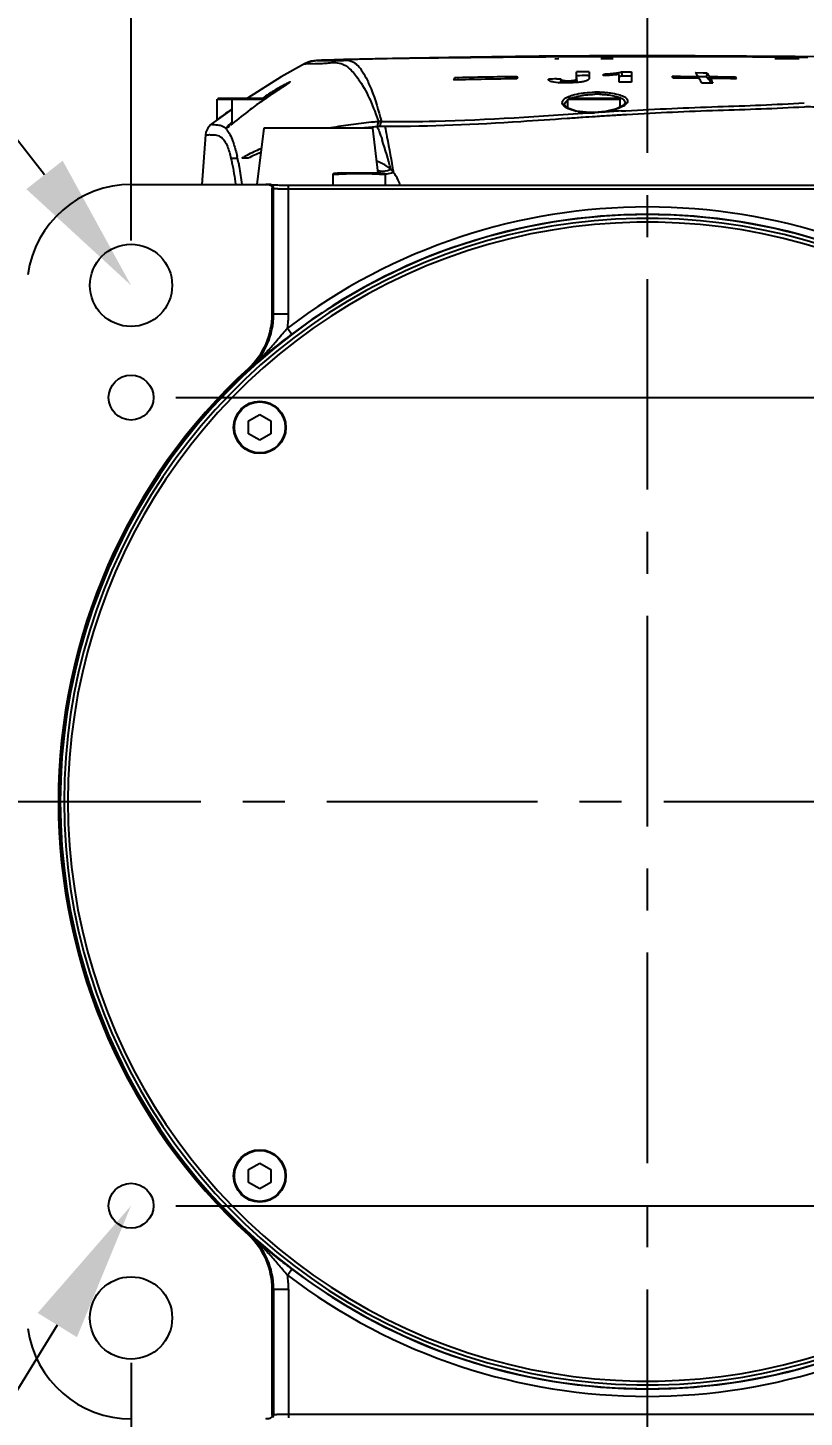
# Model space of a CAD drawing. Header units: millimetres. Extents: x 5828 to 6704, y 123 to 421.
# Drawn here: x 6426.33 to 6433.25, y 298 to 310.38 of the extents above; entities that cross this region are included whole.
import ezdxf
from ezdxf import colors
from ezdxf.entities.mleader import LeaderData, LeaderLine
from ezdxf.math import Vec2, Vec3

# ---------------------------------------------------------------- set-up
doc = ezdxf.new("R2010")
doc.units = ezdxf.units.MM
doc.linetypes.add('CENTER', pattern=[0.6, 0.375, -0.075, 0.075, -0.075])
for name, color, linetype in [('中心线', 7, 'Continuous'), ('外形图', 7, 'Continuous'), ('多重引线', 7, 'Continuous'), ('尺寸标注', 7, 'Continuous')]:
    doc.layers.add(name, color=color, linetype=linetype)
doc.styles.add('微软雅黑', font='msyh.ttc', dxfattribs={"height": 1.5})
doc.dimstyles.new('尺寸标注_1_15比例', dxfattribs={"dimtxt": 1.5, "dimasz": 1.25, "dimexe": 0.5, "dimexo": 0.4, "dimgap": 0.5, "dimtad": 1, "dimdec": 1, "dimlfac": 15, "dimdsep": 46, "dimtxsty": '微软雅黑', "dimcen": 0.09, "dimadec": 0, "dimazin": 0, "dimtp": 0.01, "dimtm": 0.01, "dimtfac": 1, "dimtdec": 1, "dimtofl": 0, "dimtmove": 0, "dimatfit": 3, "dimfxl": 1, "dimtolj": 1, "dimarcsym": 0})

# ---------------------------------------------------------------- blocks, each defined once
blk = doc.blocks.new('*D771')
at = {"layer": 'Defpoints', "color": 0}
for p in [(6436.45, 314.938), (6427.25, 308.087), (6436.45, 308.087)]:
    blk.add_point(p, dxfattribs=at)
at = {"layer": '尺寸标注', "color": 0, "lineweight": -2}
for p, q in [((6427.25, 308.487), (6427.25, 315.438)), ((6436.45, 308.487), (6436.45, 315.438)), ((6428.5, 314.938), (6435.2, 314.938))]:
    blk.add_line(p, q, dxfattribs=at)
at = {"layer": '尺寸标注', "color": 0}
for points in [[(6428.5, 315.146), (6428.5, 314.73), (6427.25, 314.938)], [(6435.2, 314.73), (6435.2, 315.146), (6436.45, 314.938)]]:
    blk.add_solid(points, dxfattribs=at)
at = {"layer": '尺寸标注', "color": 0, "insert": (6431.85, 316.217), "char_height": 1.5, "attachment_point": 5, "style": '微软雅黑'}
blk.add_mtext('\\A1;138', dxfattribs=at)
blk = doc.blocks.new('*D772')
at = {"layer": 'Defpoints', "color": 0}
for p in [(6427.25, 298.887), (6431.85, 297.997), (6431.85, 291.48)]:
    blk.add_point(p, dxfattribs=at)
at = {"layer": '尺寸标注', "color": 0, "lineweight": -2}
for p, q in [((6427.25, 298.487), (6427.25, 290.98)), ((6431.85, 297.597), (6431.85, 290.98)), ((6428.5, 291.48), (6430.6, 291.48)), ((6431.85, 291.48), (6442.858, 291.48))]:
    blk.add_line(p, q, dxfattribs=at)
at = {"layer": '尺寸标注', "color": 0}
for points in [[(6428.5, 291.689), (6428.5, 291.272), (6427.25, 291.48)], [(6430.6, 291.272), (6430.6, 291.689), (6431.85, 291.48)]]:
    blk.add_solid(points, dxfattribs=at)
at = {"layer": '尺寸标注', "color": 0, "insert": (6438.604, 292.756), "char_height": 1.5, "attachment_point": 5, "style": '微软雅黑'}
blk.add_mtext('\\A1;\\A1;69±0.05', dxfattribs=at)
blk = doc.blocks.new('*D773')
at = {"layer": 'Defpoints', "color": 0}
for p in [(6427.25, 307.087), (6427.25, 299.887), (6451.676, 299.887)]:
    blk.add_point(p, dxfattribs=at)
at = {"layer": '尺寸标注', "color": 0, "lineweight": -2}
for p, q in [((6451.676, 307.087), (6451.676, 319.346)), ((6427.65, 307.087), (6452.176, 307.087)), ((6451.676, 305.837), (6451.676, 301.137)), ((6427.65, 299.887), (6452.176, 299.887))]:
    blk.add_line(p, q, dxfattribs=at)
at = {"layer": '尺寸标注', "color": 0}
for points in [[(6451.884, 305.837), (6451.468, 305.837), (6451.676, 307.087)], [(6451.468, 301.137), (6451.884, 301.137), (6451.676, 299.887)]]:
    blk.add_solid(points, dxfattribs=at)
at = {"layer": '尺寸标注', "color": 0, "insert": (6450.397, 314.556), "char_height": 1.5, "attachment_point": 5, "rotation": 90, "style": '微软雅黑'}
blk.add_mtext('\\A1;\\A1;108±0.05', dxfattribs=at)
blk = doc.blocks.new('*D775')
at = {"layer": 'Defpoints', "color": 0}
for p in [(6440.183, 318.193), (6440.183, 306.42), (6426.011, 303.487)]:
    blk.add_point(p, dxfattribs=at)
at = {"layer": '尺寸标注', "color": 0, "lineweight": -2}
for p, q in [((6426.011, 303.887), (6426.011, 318.693)), ((6440.183, 306.82), (6440.183, 318.693)), ((6427.261, 318.193), (6438.933, 318.193))]:
    blk.add_line(p, q, dxfattribs=at)
at = {"layer": '尺寸标注', "color": 0}
for points in [[(6427.261, 318.401), (6427.261, 317.985), (6426.011, 318.193)], [(6438.933, 317.985), (6438.933, 318.401), (6440.183, 318.193)]]:
    blk.add_solid(points, dxfattribs=at)
at = {"layer": '尺寸标注', "color": 0, "insert": (6433.097, 319.472), "char_height": 1.5, "attachment_point": 5, "style": '微软雅黑'}
blk.add_mtext('\\A1;212.6', dxfattribs=at)

msp = doc.modelspace()

# ---------------------------------------------------------------- linework, layer by layer
at = {"layer": '中心线', "linetype": 'CENTER', "ltscale": 5}
for p, q in [((6431.8498, 294.2668), (6431.8498, 312.1641)), ((6404.9955, 303.4871), (6447.9039, 303.4871))]:
    msp.add_line(p, q, dxfattribs=at)
at = {"layer": '外形图', "color": 7, "linetype": 'Continuous'}
for p, q in [((6429.1438, 310.0986), (6428.9117, 310.0915)), ((6429.1045, 310.096), (6429.1415, 310.0969)), ((6429.1047, 310.0964), (6429.1416, 310.0974)), ((6431.0256, 310.1051), (6431.0614, 310.1071)), ((6428.7947, 310.0602), (6428.5873, 309.9439)), ((6428.7945, 310.06), (6428.8081, 310.0599)), ((6428.8081, 310.0599), (6428.8865, 310.0632)), ((6428.9095, 310.0915), (6428.9258, 310.0913)), ((6428.9096, 310.0915), (6428.9095, 310.0915)), ((6429.1046, 310.0905), (6429.1416, 310.091)), ((6429.1379, 310.0565), (6429.1411, 310.0551)), ((6429.1383, 310.0553), (6429.1411, 310.0551)), ((6431.2184, 309.9321), (6431.2184, 309.9893)), ((6431.3324, 309.9895), (6431.3324, 309.9344)), ((6431.5516, 309.9769), (6431.5523, 309.9643)), ((6431.62, 309.9888), (6431.6495, 309.9886)), ((6431.62, 309.9888), (6431.6214, 309.9661)), ((6431.7081, 309.9881), (6431.7081, 309.8964)), ((6432.2799, 309.9823), (6432.3461, 309.9819)), ((6432.3461, 309.9819), (6432.3795, 309.9817)), ((6432.3795, 309.9817), (6432.3768, 309.9477)), ((6428.5873, 309.9439), (6428.2884, 309.7537)), ((6428.6221, 309.8684), (6428.5745, 309.8372)), ((6430.1323, 309.9366), (6430.1337, 309.9173)), ((6430.6865, 309.9459), (6430.6963, 309.946)), ((6430.9698, 309.9224), (6430.9698, 309.9235)), ((6431.0419, 309.9264), (6431.0777, 309.9278)), ((6431.0541, 309.8924), (6431.0748, 309.8932)), ((6431.0777, 309.9278), (6431.0748, 309.8932)), ((6431.0917, 309.9151), (6431.09, 309.8922)), ((6431.1484, 309.9102), (6431.1484, 309.8904)), ((6431.2024, 309.9152), (6431.204, 309.8929)), ((6431.2184, 309.9321), (6431.2213, 309.8983)), ((6431.2213, 309.8983), (6431.2213, 309.9377)), ((6431.3198, 309.9554), (6431.3295, 309.9554)), ((6431.3324, 309.9344), (6431.3324, 309.9324)), ((6431.4592, 309.9546), (6431.4592, 309.9696)), ((6431.5995, 309.8967), (6431.5995, 309.9668)), ((6431.6214, 309.9661), (6431.6221, 309.9548)), ((6431.6221, 309.9548), (6431.6499, 309.9546)), ((6432.07, 309.95), (6432.1465, 309.9497)), ((6432.1465, 309.9497), (6432.2239, 309.9492)), ((6432.2239, 309.9492), (6432.3023, 309.9486)), ((6432.3119, 309.9322), (6432.2335, 309.9329)), ((6432.3023, 309.9486), (6432.3039, 309.9314)), ((6432.3023, 309.9482), (6432.3455, 309.9479)), ((6432.3455, 309.9479), (6432.3768, 309.9477)), ((6432.4018, 309.9476), (6432.3992, 309.9134)), ((6432.3992, 309.9134), (6432.4112, 309.9132)), ((6432.4018, 309.9476), (6432.4785, 309.9467)), ((6432.4114, 309.931), (6432.4082, 309.8977)), ((6432.4344, 309.9307), (6432.4114, 309.931)), ((6432.4785, 309.9467), (6432.5559, 309.9456)), ((6432.5559, 309.9456), (6432.6341, 309.9444)), ((6432.6341, 309.9444), (6432.6328, 309.9281)), ((6428.0165, 309.5606), (6428.0165, 309.7471)), ((6428.0165, 309.7471), (6428.4413, 309.7471)), ((6428.0232, 309.7537), (6428.4509, 309.7537)), ((6428.1498, 309.5255), (6428.1498, 309.7471)), ((6428.4151, 309.7286), (6428.3893, 309.7101)), ((6431.1421, 309.667), (6431.1421, 309.7471)), ((6431.1421, 309.7471), (6431.6087, 309.7471)), ((6431.1487, 309.7537), (6431.6021, 309.7537)), ((6431.6087, 309.6764), (6431.6087, 309.7471)), ((6428.1498, 309.6579), (6427.9642, 309.5228)), ((6428.3893, 309.7101), (6428.3714, 309.6971)), ((6431.1129, 309.695), (6431.1129, 309.6953)), ((6431.3336, 309.6269), (6431.2154, 309.6402)), ((6431.3643, 309.6268), (6431.3336, 309.6269)), ((6431.3639, 309.6255), (6431.3643, 309.6268)), ((6431.3825, 309.6272), (6431.3643, 309.6268)), ((6431.4423, 309.6317), (6431.3825, 309.6272)), ((6431.444, 309.6305), (6431.4423, 309.6317)), ((6431.6391, 309.6914), (6431.5749, 309.6597)), ((6431.6155, 309.6408), (6431.6586, 309.6433)), ((6431.6537, 309.7104), (6431.6391, 309.6914)), ((6431.6681, 309.6076), (6431.66, 309.6071)), ((6428.0947, 309.4842), (6428.095, 309.4838)), ((6428.0947, 309.4842), (6428.095, 309.4839)), ((6428.1092, 309.4931), (6428.1028, 309.4888)), ((6428.1075, 309.5017), (6428.1125, 309.5066)), ((6428.1211, 309.5023), (6428.1092, 309.4931)), ((6428.1204, 309.5017), (6428.1211, 309.5023)), ((6428.1526, 309.5277), (6428.1345, 309.5131)), ((6428.4329, 309.4871), (6428.3715, 308.9871)), ((6429.4001, 309.4871), (6428.4329, 309.4871)), ((6429.4001, 309.4871), (6429.4494, 309.0859)), ((6431.1433, 309.5735), (6431.1362, 309.573)), ((6431.4031, 309.591), (6431.385, 309.5899)), ((6427.9129, 309.4295), (6427.8798, 308.9871)), ((6427.9128, 309.429), (6427.9128, 309.4291)), ((6428.1399, 309.2204), (6428.1981, 309.2204)), ((6428.2942, 309.2204), (6428.236, 309.2204)), ((6427.2543, 308.9871), (6428.447, 308.9871)), ((6428.4502, 308.9871), (6428.4509, 308.9871)), ((6428.4585, 308.987), (6428.4509, 308.9871)), ((6428.4635, 308.987), (6428.4585, 308.987)), ((6428.468, 308.9869), (6428.4635, 308.987)), ((6428.4719, 308.9869), (6428.468, 308.9869)), ((6428.4753, 308.9868), (6428.4719, 308.9869)), ((6429.0488, 309.0752), (6429.0488, 308.9775)), ((6429.5154, 309.0752), (6429.5154, 308.9775)), ((6428.512, 308.9795), (6428.5077, 308.9797)), ((6428.5079, 307.8313), (6428.5079, 308.9533)), ((6428.5142, 308.9669), (6428.5112, 308.9714)), ((6428.5169, 308.9793), (6428.512, 308.9795)), ((6428.5168, 307.8313), (6428.5168, 308.9529)), ((6428.5198, 308.9484), (6428.5168, 308.9529)), ((6428.5225, 308.9791), (6428.5169, 308.9793)), ((6428.5198, 307.8299), (6428.5198, 308.9484)), ((6428.5322, 308.9788), (6428.5225, 308.9791)), ((6428.5438, 308.9785), (6428.5322, 308.9788)), ((6428.5572, 308.9783), (6428.5438, 308.9785)), ((6428.5726, 308.978), (6428.5572, 308.9783)), ((6428.5899, 308.9778), (6428.5726, 308.978)), ((6428.6094, 308.9776), (6428.5899, 308.9778)), ((6428.6311, 308.9775), (6428.6094, 308.9776)), ((6428.6531, 308.9775), (6428.6311, 308.9775)), ((6428.6531, 307.8299), (6428.6531, 308.9775)), ((6435.0619, 308.9775), (6428.6531, 308.9775)), ((6435.0466, 308.9441), (6428.6531, 308.9441)), ((6428.5079, 307.8313), (6428.5168, 307.8313)), ((6428.5198, 307.8299), (6428.5168, 307.8313)), ((6428.6531, 307.8299), (6428.5198, 307.8299)), ((6428.6434, 307.7054), (6428.6837, 307.6523)), ((6428.2957, 307.3474), (6428.3017, 307.3409)), ((6428.3046, 307.3395), (6428.3017, 307.3409)), ((6428.2977, 306.8788), (6428.397, 306.9361)), ((6428.2977, 306.7641), (6428.2977, 306.8788)), ((6428.397, 306.9361), (6428.4963, 306.8788)), ((6428.4963, 306.8788), (6428.4963, 306.7641)), ((6428.397, 306.7068), (6428.2977, 306.7641)), ((6428.4963, 306.7641), (6428.397, 306.7068)), ((6428.2977, 300.21), (6428.397, 300.2674)), ((6428.2977, 300.0954), (6428.2977, 300.21)), ((6428.397, 300.2674), (6428.4963, 300.21)), ((6428.4963, 300.21), (6428.4963, 300.0954)), ((6428.397, 300.038), (6428.2977, 300.0954)), ((6428.4963, 300.0954), (6428.397, 300.038)), ((6428.2957, 299.6267), (6428.3017, 299.6333)), ((6428.3017, 299.6333), (6428.3046, 299.6347)), ((6428.6433, 299.2688), (6428.6837, 299.3218)), ((6428.5079, 298.0209), (6428.5079, 299.1429)), ((6428.5079, 299.1429), (6428.5168, 299.1429)), ((6428.5168, 299.1429), (6428.5198, 299.1442)), ((6428.5168, 298.0213), (6428.5168, 299.1429)), ((6428.5198, 299.1442), (6428.5198, 298.0257)), ((6428.5198, 299.1442), (6428.6531, 299.1442)), ((6428.6531, 299.1442), (6428.6531, 297.9967)), ((6428.5112, 298.0028), (6428.5142, 298.0072)), ((6428.5168, 298.0213), (6428.5198, 298.0257)), ((6428.6531, 298.03), (6435.0466, 298.03))]:
    msp.add_line(p, q, dxfattribs=at)
for points in [[(6433.5658, 310.1193), (6433.1662, 310.1249), (6432.7346, 310.1294), (6432.2755, 310.1321), (6431.8041, 310.1328), (6431.3358, 310.1313), (6430.8853, 310.1281), (6430.4656, 310.1236), (6430.0818, 310.1183), (6429.7348, 310.1124), (6429.4257, 310.1058), (6429.1438, 310.0986)], [(6428.8793, 310.0884), (6428.8547, 310.0834), (6428.8285, 310.0753), (6428.8024, 310.0641), (6428.7947, 310.0602)], [(6428.9117, 310.0915), (6428.9014, 310.0909), (6428.8793, 310.0884)], [(6428.6612, 309.8951), (6428.661, 309.8951), (6428.6576, 309.8925), (6428.652, 309.8885), (6428.6441, 309.8831), (6428.6341, 309.8764), (6428.6221, 309.8684)], [(6428.4653, 309.7638), (6428.4405, 309.7465), (6428.4151, 309.7286)], [(6428.5124, 309.796), (6428.4893, 309.7803), (6428.4653, 309.7638)], [(6428.5745, 309.8372), (6428.5552, 309.8245), (6428.5344, 309.8107), (6428.5124, 309.796)], [(6431.2154, 309.6402), (6431.136, 309.6692), (6431.1129, 309.6951)], [(6431.5749, 309.6597), (6431.4776, 309.6364), (6431.4423, 309.6317)], [(6427.933, 309.4884), (6427.9165, 309.4505), (6427.9129, 309.4294)], [(6427.9642, 309.5227), (6427.9586, 309.5182), (6427.933, 309.4884)], [(6428.5112, 308.9714), (6428.51, 308.9731), (6428.5085, 308.9749), (6428.507, 308.9765), (6428.5055, 308.9779), (6428.504, 308.9792), (6428.5024, 308.9803), (6428.5008, 308.9814), (6428.4993, 308.9822), (6428.4977, 308.983), (6428.4962, 308.9837), (6428.4947, 308.9843), (6428.4933, 308.9847), (6428.492, 308.9851), (6428.4908, 308.9854), (6428.4896, 308.9857), (6428.4886, 308.9859), (6428.4876, 308.986), (6428.4867, 308.9861), (6428.4859, 308.9862), (6428.485, 308.9863), (6428.4842, 308.9864), (6428.4834, 308.9864), (6428.4825, 308.9865), (6428.4815, 308.9865), (6428.4805, 308.9866), (6428.4794, 308.9866), (6428.4782, 308.9867), (6428.4753, 308.9868)], [(6428.5077, 308.9797), (6428.5041, 308.9799), (6428.5029, 308.98)]]:
    msp.add_lwpolyline(points, dxfattribs=at)
for centre, radius in [((6427.2498, 308.0871), 0.3667), ((6427.2498, 307.0871), 0.2), ((6428.397, 306.8214), 0.2333), ((6428.397, 306.8214), 0.2267), ((6428.397, 300.1527), 0.2333), ((6428.397, 300.1527), 0.2267), ((6427.2498, 299.8871), 0.2), ((6427.2498, 298.8871), 0.3667)]:
    msp.add_circle(centre, radius, dxfattribs=at)
for centre, radius, start, end in [((6430.4992, 257.5431), 52.5718, 91.52001, 91.71498), ((6430.5326, 256.4989), 53.6165, 90.37341, 91.48659), ((6432.7805, 216.0484), 94.0576, 89.74258, 89.875277), ((6431.3362, 272.5508), 37.4386, 90.00578, 90.18029), ((6431.3411, 311.9847), 2.0188, 275.12692, 275.98311), ((6431.9122, 309.7155), 0.4544, 34.31531, 35.9644), ((6430.814, 309.6002), 0.7602, 153.74079, 155.42392), ((6431.0676, 276.055), 33.8746, 90.6442, 91.59844), ((6431.0049, 274.4434), 35.5039, 90.51382, 91.40842), ((6431.293, 309.6253), 0.6774, 151.74623, 153.50962), ((6431.8905, 288.2887), 21.6544, 92.246, 92.43679), ((6431.0886, 309.8964), 0.0141, 193.21368, 201.32139), ((6431.3433, 271.8894), 38.066, 90.03533, 90.18358), ((6431.5913, 287.4679), 22.4288, 89.70159, 89.97906), ((6431.5699, 309.6431), 0.5868, 29.69247, 31.53041), ((6431.9694, 277.4158), 32.5182, 89.53461, 89.80577), ((6431.864, 309.683), 0.5125, 31.21759, 34.28417), ((6431.7505, 309.6159), 0.6443, 28.28518, 29.40144), ((6431.6673, 309.5717), 0.7385, 25.44237, 28.24448), ((6431.9807, 285.2521), 24.6394, 88.94631, 89.1778), ((6431.991, 309.6721), 0.4742, 32.40375, 35.53165), ((6431.9554, 309.6491), 0.5166, 32.24177, 32.44457), ((6431.9468, 309.6437), 0.5267, 31.74704, 32.24082), ((6431.8421, 309.5827), 0.6479, 28.08882, 29.09285), ((6431.891, 270.4441), 39.4903, 88.9079, 89.21158), ((6432.1016, 309.6354), 0.6157, 28.29912, 30.12675), ((6431.071, 305.9944), 4.5823, 124.8387, 126.09648), ((6430.0201, 307.4305), 2.8206, 123.2211, 124.49476), ((6429.9354, 307.7009), 2.5335, 124.98344, 125.80891), ((6431.2482, 305.7426), 4.8902, 124.42648, 124.85665), ((6429.9342, 307.5612), 2.6643, 122.88326, 123.21595), ((6429.8589, 307.81), 2.4003, 124.62999, 124.98038), ((6431.2123, 305.7949), 4.8268, 124.24731, 124.42651), ((6429.8626, 307.6721), 2.5323, 122.39273, 122.88503), ((6429.7999, 307.8953), 2.2966, 124.27192, 124.63028), ((6431.1599, 305.8719), 4.7336, 124.05989, 124.24746), ((6429.8102, 307.7547), 2.4344, 121.00064, 122.39113), ((6429.764, 307.9481), 2.2328, 122.83242, 124.27155), ((6429.7295, 307.888), 2.2787, 120.84866, 120.98831), ((6431.2711, 309.5196), 0.2542, 111.82025, 112.7815), ((6431.4022, 308.7703), 1.0385, 88.7513, 91.06838), ((6431.4009, 308.8937), 0.8961, 88.47054, 91.13656), ((6430.6345, 306.1724), 4.2822, 125.98186, 126.8947), ((6431.038, 305.6175), 4.9682, 125.56241, 125.988), ((6431.312, 310.0995), 0.4712, 256.91647, 258.29639), ((6431.352, 310.4198), 0.7944, 267.96371, 269.18713), ((6431.3521, 310.4237), 0.7983, 269.18474, 270.84544), ((6431.3683, 310.3217), 0.6962, 269.63401, 271.17171), ((6434.0682, 267.4134), 42.2986, 93.32429, 93.55701), ((6431.3568, 310.4149), 0.7892, 276.34231, 278.30856), ((6431.36, 310.3928), 0.7669, 278.30796, 279.6362), ((6433.774, 273.9642), 35.7056, 93.39412, 93.59486), ((6431.424, 310.1197), 0.4862, 285.33716, 288.62956), ((6429.4387, 307.7503), 2.3023, 127.83283, 128.07124), ((6429.7452, 307.3546), 2.8028, 127.1633, 127.81942), ((6430.0918, 306.8986), 3.3756, 126.92847, 127.1767), ((6428.2755, 309.3289), 0.2409, 134.18935, 135.8222), ((6428.9069, 308.6857), 1.1423, 133.50286, 134.06179), ((6425.0631, 313.3134), 4.8863, 308.73208, 308.94448), ((6429.0529, 308.5322), 1.3541, 133.20755, 133.51089), ((6429.1776, 308.3993), 1.5364, 132.78077, 133.20557), ((6429.3039, 308.2629), 1.7223, 132.42265, 132.78279), ((6429.779, 305.4153), 4.1421, 97.90362, 100.41099), ((6429.885, 304.6545), 4.9102, 95.76504, 97.90723), ((6429.9313, 303.9933), 5.5288, 95.52396, 96.24376), ((6429.946, 304.0773), 5.4907, 95.29055, 95.79399), ((6429.957, 303.7294), 5.7938, 95.05864, 95.52582), ((6429.9618, 303.909), 5.6597, 95.14969, 95.29234), ((6429.5054, 308.8295), 0.6738, 91.35661, 95.04615), ((6426.8614, 308.5492), 2.7543, 19.81173, 20.21007), ((6429.4878, 309.2884), 0.2597, 93.62389, 97.53254), ((6429.4882, 309.2827), 0.2654, 91.68932, 93.63023), ((6429.6481, 320.4163), 10.8696, 269.11621, 269.27325), ((6429.506, 308.8084), 0.6949, 89.55706, 91.36746), ((6434.4344, 263.4631), 46.2274, 93.5957, 93.75973), ((6424.56, 307.7716), 5.1836, 15.07213, 18.13272), ((6426.34, 308.826), 1.8994, 11.98525, 12.42645), ((6429.2361, 307.4018), 2.0754, 117.35922, 118.80633), ((6429.2812, 307.3131), 2.175, 113.75887, 117.34127), ((6429.2481, 307.263), 2.1775, 112.74864, 115.98199), ((6426.1232, 308.7801), 2.1211, 11.05533, 11.98125), ((6429.3179, 308.8173), 0.3939, 69.5921, 72.51189), ((6427.2543, 308.0542), 0.9329, 89.99334, 172.22588), ((6429.2821, 300.7433), 8.338, 89.21176, 90.78824), ((6429.5111, 309.1954), 0.116, 236.96086, 246.17568), ((6429.5137, 309.2011), 0.1223, 246.1495, 250.69398), ((6428.4835, 308.9529), 0.0333, 359.97225, 33.68569), ((6428.4865, 308.9484), 0.0333, 359.97225, 33.68569), ((6431.8498, 303.4871), 5.2986, 52.76015, 127.23976), ((6431.8498, 303.4871), 5.2302, 44.67255, 315.32745), ((6431.8498, 303.4871), 5.1969, 44.67255, 315.32745), ((6431.8498, 303.4871), 5.163, 44.67022, 315.32978), ((6431.8498, 303.4871), 5.232, 52.76015, 127.23975), ((6427.8503, 307.8312), 0.6576, 312.63466, 0.00029), ((6427.8503, 307.8313), 0.6666, 312.63543, 359.99951), ((6427.8533, 307.8299), 0.6665, 312.62028, 0.00202), ((6427.8519, 307.8301), 0.8012, 351.04746, 359.99244), ((6431.8498, 303.4871), 5.2473, 132.63494, 227.36506), ((6431.8498, 303.4871), 5.2384, 132.63494, 227.36506), ((6427.8503, 299.1429), 0.6576, 359.99972, 47.36534), ((6427.8503, 299.1429), 0.6666, 0.00049, 47.36457), ((6427.8533, 299.1442), 0.6665, 359.99798, 47.37972), ((6427.8511, 299.144), 0.802, 0.01488, 8.95117), ((6431.8498, 303.4871), 5.2986, 232.76015, 307.23976), ((6431.8498, 303.4871), 5.232, 232.76015, 307.23975), ((6427.2543, 298.92), 0.9329, 187.77412, 270.00666), ((6428.4835, 298.0213), 0.0333, 326.31431, 0.02775), ((6428.4865, 298.0257), 0.0333, 326.31431, 0.02775)]:
    msp.add_arc(centre, radius, start, end, dxfattribs=at)
for points, knots in [([(6433.2786, 310.1166), (6432.7549, 310.1229), (6431.723, 310.1265), (6430.6912, 310.1204), (6430.1832, 310.1143)], [0, 0, 0, 0, 0.5076504, 1, 1, 1, 1]), ([(6428.9086, 310.0636), (6428.9244, 310.0639), (6428.9581, 310.0644), (6429.0119, 310.0684), (6429.073, 310.076), (6429.1168, 310.0662), (6429.1379, 310.0565)], [0, 0, 0, 0, 0.2043874, 0.4376883, 0.6992568, 1, 1, 1, 1]), ([(6428.9258, 310.0913), (6428.9485, 310.0909), (6428.9877, 310.092), (6429.0472, 310.0883), (6429.0843, 310.089), (6429.1046, 310.0906)], [0, 0, 0, 0, 0.3797992, 0.6574199, 1, 1, 1, 1]), ([(6429.1411, 310.0551), (6429.1668, 310.0427), (6429.2221, 309.9986), (6429.3442, 309.8361), (6429.4123, 309.6725), (6429.4538, 309.5458)], [0, 0, 0, 0, 0.1405537, 0.341737, 1, 1, 1, 1]), ([(6429.142, 310.0936), (6429.1684, 310.095), (6429.2351, 310.0879), (6429.2996, 310.0153), (6429.3486, 309.9289), (6429.4152, 309.7774), (6429.4548, 309.6458), (6429.4804, 309.548)], [0, 0, 0, 0, 0.116002, 0.2771474, 0.3983092, 0.5561386, 1, 1, 1, 1]), ([(6431.4592, 309.9696), (6431.4648, 309.9699), (6431.4856, 309.971), (6431.5064, 309.9726), (6431.5216, 309.974)], [0, 0, 0, 0, 0.2693814, 1, 1, 1, 1]), ([(6431.5516, 309.9769), (6431.5568, 309.9775), (6431.5744, 309.9794), (6431.592, 309.9819), (6431.6042, 309.9845)], [0, 0, 0, 0, 0.2966114, 1, 1, 1, 1]), ([(6431.6042, 309.9845), (6431.6057, 309.9848), (6431.611, 309.986), (6431.6163, 309.9875), (6431.62, 309.9888)], [0, 0, 0, 0, 0.2873527, 1, 1, 1, 1]), ([(6432.3795, 309.9817), (6432.3814, 309.979), (6432.3892, 309.9679), (6432.3965, 309.9565), (6432.4018, 309.9476)], [0, 0, 0, 0, 0.2387608, 1, 1, 1, 1]), ([(6428.6101, 309.8606), (6428.6028, 309.8558), (6428.5689, 309.8336), (6428.5351, 309.8112), (6428.5088, 309.7935)], [0, 0, 0, 0, 0.2176258, 1, 1, 1, 1]), ([(6428.5611, 309.8442), (6428.5652, 309.8467), (6428.5804, 309.8557), (6428.5957, 309.8646), (6428.607, 309.8709)], [0, 0, 0, 0, 0.2693793, 1, 1, 1, 1]), ([(6428.607, 309.8709), (6428.6171, 309.8766), (6428.6364, 309.8869), (6428.65, 309.8938), (6428.6699, 309.903), (6428.6639, 309.8971), (6428.6622, 309.8958)], [0, 0, 0, 0, 0.4792399, 0.7932884, 0.9140985, 1, 1, 1, 1]), ([(6428.6597, 309.8939), (6428.657, 309.8919), (6428.6407, 309.8805), (6428.624, 309.8696), (6428.6101, 309.8606)], [0, 0, 0, 0, 0.170616, 1, 1, 1, 1]), ([(6428.6622, 309.8958), (6428.6619, 309.8955), (6428.661, 309.8948), (6428.6602, 309.8942), (6428.6597, 309.8939)], [0, 0, 0, 0, 0.4744299, 1, 1, 1, 1]), ([(6431.0154, 309.8973), (6431.0034, 309.8996), (6430.9858, 309.9025), (6430.9704, 309.9167), (6430.9699, 309.9224)], [0, 0, 0, 0, 0.6830014, 1, 1, 1, 1]), ([(6431.1446, 309.8904), (6431.1325, 309.8901), (6431.0894, 309.8899), (6431.046, 309.8915), (6431.0154, 309.8973)], [0, 0, 0, 0, 0.2795219, 1, 1, 1, 1]), ([(6431.0777, 309.9278), (6431.0779, 309.9266), (6431.08, 309.9202), (6431.0867, 309.9166), (6431.0917, 309.9151)], [0, 0, 0, 0, 0.1962349, 1, 1, 1, 1]), ([(6431.0917, 309.9151), (6431.0951, 309.9141), (6431.1137, 309.9101), (6431.1329, 309.9099), (6431.1484, 309.9102)], [0, 0, 0, 0, 0.1839545, 1, 1, 1, 1]), ([(6431.2597, 309.8984), (6431.251, 309.8971), (6431.2127, 309.8925), (6431.1742, 309.8909), (6431.1446, 309.8904)], [0, 0, 0, 0, 0.2291252, 1, 1, 1, 1]), ([(6431.1484, 309.9102), (6431.1522, 309.9102), (6431.1655, 309.9106), (6431.1788, 309.9113), (6431.1882, 309.9125)], [0, 0, 0, 0, 0.2876598, 1, 1, 1, 1]), ([(6431.1882, 309.9125), (6431.1896, 309.9127), (6431.1944, 309.9134), (6431.1991, 309.9143), (6431.2024, 309.9152)], [0, 0, 0, 0, 0.2948909, 1, 1, 1, 1]), ([(6431.2024, 309.9152), (6431.2045, 309.9158), (6431.2104, 309.9178), (6431.2157, 309.9223), (6431.2172, 309.926)], [0, 0, 0, 0, 0.3552171, 1, 1, 1, 1]), ([(6431.2208, 309.8941), (6431.221, 309.8948), (6431.2213, 309.8961), (6431.2213, 309.8976), (6431.2213, 309.8983)], [0, 0, 0, 0, 0.5062026, 1, 1, 1, 1]), ([(6431.3199, 309.9147), (6431.3127, 309.9105), (6431.2925, 309.9041), (6431.2721, 309.9003), (6431.2597, 309.8984)], [0, 0, 0, 0, 0.3974032, 1, 1, 1, 1]), ([(6431.3323, 309.9324), (6431.3322, 309.9309), (6431.3308, 309.9236), (6431.3249, 309.9176), (6431.3199, 309.9147)], [0, 0, 0, 0, 0.2046335, 1, 1, 1, 1]), ([(6431.5995, 309.9668), (6431.5892, 309.9655), (6431.5425, 309.9599), (6431.4957, 309.9565), (6431.4592, 309.9546)], [0, 0, 0, 0, 0.2221995, 1, 1, 1, 1]), ([(6431.606, 309.9505), (6431.6075, 309.9508), (6431.6129, 309.952), (6431.6183, 309.9535), (6431.6221, 309.9548)], [0, 0, 0, 0, 0.2854855, 1, 1, 1, 1]), ([(6432.4114, 309.931), (6432.4133, 309.9276), (6432.4212, 309.9133), (6432.4285, 309.8986), (6432.4338, 309.8873)], [0, 0, 0, 0, 0.2382248, 1, 1, 1, 1]), ([(6431.1383, 309.6634), (6431.1307, 309.6672), (6431.1173, 309.675), (6431.1015, 309.689), (6431.0923, 309.7043), (6431.0909, 309.7274), (6431.116, 309.7559), (6431.1428, 309.7677), (6431.1594, 309.774)], [0, 0, 0, 0, 0.1536048, 0.2779807, 0.3785737, 0.4679776, 0.6779633, 1, 1, 1, 1]), ([(6431.1129, 309.6953), (6431.1128, 309.6987), (6431.115, 309.7141), (6431.1267, 309.7264), (6431.1362, 309.7337)], [0, 0, 0, 0, 0.2171445, 1, 1, 1, 1]), ([(6431.1594, 309.774), (6431.1666, 309.7767), (6431.1996, 309.7878), (6431.2339, 309.7947), (6431.2607, 309.7987)], [0, 0, 0, 0, 0.2199897, 1, 1, 1, 1]), ([(6431.1766, 309.7556), (6431.1832, 309.7583), (6431.2136, 309.769), (6431.2454, 309.7759), (6431.2702, 309.7798)], [0, 0, 0, 0, 0.2209977, 1, 1, 1, 1]), ([(6431.2607, 309.7987), (6431.2704, 309.8002), (6431.3109, 309.8055), (6431.3518, 309.808), (6431.3828, 309.8086)], [0, 0, 0, 0, 0.2404708, 1, 1, 1, 1]), ([(6431.2702, 309.7798), (6431.2791, 309.7813), (6431.3166, 309.7865), (6431.3545, 309.789), (6431.3832, 309.7896)], [0, 0, 0, 0, 0.2406545, 1, 1, 1, 1]), ([(6431.4248, 309.8085), (6431.4426, 309.8081), (6431.4662, 309.807), (6431.4897, 309.805), (6431.4954, 309.8044)], [0, 0, 0, 0, 0.7569063, 1, 1, 1, 1]), ([(6431.4249, 309.7894), (6431.4319, 309.7893), (6431.4593, 309.7882), (6431.4866, 309.7859), (6431.5068, 309.7832)], [0, 0, 0, 0, 0.2583197, 1, 1, 1, 1]), ([(6431.4954, 309.8044), (6431.5045, 309.8036), (6431.5376, 309.7998), (6431.5705, 309.7938), (6431.5937, 309.7874)], [0, 0, 0, 0, 0.2746262, 1, 1, 1, 1]), ([(6431.5068, 309.7832), (6431.5162, 309.782), (6431.5493, 309.7768), (6431.5822, 309.7689), (6431.6043, 309.7597)], [0, 0, 0, 0, 0.2848964, 1, 1, 1, 1]), ([(6431.5937, 309.7874), (6431.6094, 309.783), (6431.6353, 309.7738), (6431.6667, 309.7548), (6431.6777, 309.7252), (6431.6667, 309.7095), (6431.6604, 309.703)], [0, 0, 0, 0, 0.3644574, 0.618608, 0.7975612, 1, 1, 1, 1]), ([(6431.6043, 309.7597), (6431.6103, 309.7572), (6431.6285, 309.7487), (6431.6468, 309.7351), (6431.6518, 309.722)], [0, 0, 0, 0, 0.3182453, 1, 1, 1, 1]), ([(6428.3714, 309.697), (6428.3512, 309.6823), (6428.2772, 309.6274), (6428.2049, 309.57), (6428.1526, 309.5277)], [0, 0, 0, 0, 0.2705835, 1, 1, 1, 1]), ([(6429.5102, 309.5476), (6429.6605, 309.5457), (6430.2793, 309.5503), (6430.8966, 309.5959), (6431.3639, 309.6255)], [0, 0, 0, 0, 0.2430746, 1, 1, 1, 1]), ([(6431.2054, 309.6405), (6431.2005, 309.6417), (6431.1826, 309.6461), (6431.1649, 309.6519), (6431.1524, 309.657)], [0, 0, 0, 0, 0.27065, 1, 1, 1, 1]), ([(6431.3238, 309.6259), (6431.3142, 309.6263), (6431.2783, 309.6282), (6431.2424, 309.6327), (6431.2165, 309.6381)], [0, 0, 0, 0, 0.2646202, 1, 1, 1, 1]), ([(6431.5525, 309.6508), (6431.5475, 309.6494), (6431.5263, 309.6439), (6431.5048, 309.6396), (6431.4884, 309.6368)], [0, 0, 0, 0, 0.2378746, 1, 1, 1, 1]), ([(6431.6604, 309.703), (6431.6513, 309.6935), (6431.6249, 309.6763), (6431.5962, 309.6647), (6431.5793, 309.659)], [0, 0, 0, 0, 0.4240958, 1, 1, 1, 1]), ([(6431.6586, 309.6433), (6431.9311, 309.6588), (6432.4608, 309.6799), (6432.9909, 309.6967), (6433.2476, 309.7137)], [0, 0, 0, 0, 0.5147293, 1, 1, 1, 1]), ([(6433.2474, 309.676), (6432.9918, 309.6601), (6432.465, 309.6453), (6431.9385, 309.6236), (6431.6681, 309.6076)], [0, 0, 0, 0, 0.4860044, 1, 1, 1, 1]), ([(6433.4651, 309.6487), (6433.4131, 309.666), (6433.3393, 309.6785), (6433.2659, 309.6772), (6433.2474, 309.676)], [0, 0, 0, 0, 0.7474492, 1, 1, 1, 1]), ([(6427.9636, 309.5225), (6427.9608, 309.5221), (6427.9812, 309.5212), (6427.9908, 309.5196), (6428.0189, 309.5176), (6428.0426, 309.5135), (6428.0573, 309.509), (6428.064, 309.506)], [0, 0, 0, 0, 0.0821171, 0.2648564, 0.5566287, 0.7841386, 1, 1, 1, 1]), ([(6428.064, 309.506), (6428.0724, 309.5023), (6428.0832, 309.4953), (6428.0923, 309.4866), (6428.0947, 309.4842)], [0, 0, 0, 0, 0.7317014, 1, 1, 1, 1]), ([(6428.0947, 309.4842), (6428.0943, 309.4842), (6428.0929, 309.4842), (6428.0947, 309.4884), (6428.0963, 309.4898), (6428.0977, 309.4914)], [0, 0, 0, 0, 0.1178787, 0.3285145, 1, 1, 1, 1]), ([(6428.095, 309.4839), (6428.0973, 309.4815), (6428.108, 309.4693), (6428.1165, 309.4553), (6428.1229, 309.4442)], [0, 0, 0, 0, 0.2075425, 1, 1, 1, 1]), ([(6428.107, 309.4914), (6428.1061, 309.4908), (6428.1035, 309.4889), (6428.1008, 309.4871), (6428.0989, 309.4861)], [0, 0, 0, 0, 0.3188109, 1, 1, 1, 1]), ([(6428.1204, 309.5017), (6428.119, 309.5006), (6428.1146, 309.4971), (6428.1101, 309.4937), (6428.107, 309.4914)], [0, 0, 0, 0, 0.308536, 1, 1, 1, 1]), ([(6429.4538, 309.5458), (6429.4523, 309.5433), (6429.4464, 309.529), (6429.4452, 309.5133), (6429.4453, 309.5009)], [0, 0, 0, 0, 0.1934617, 1, 1, 1, 1]), ([(6429.4527, 309.4827), (6429.4555, 309.4748), (6429.4671, 309.4423), (6429.4781, 309.4097), (6429.4862, 309.3848)], [0, 0, 0, 0, 0.2425581, 1, 1, 1, 1]), ([(6429.4804, 309.548), (6429.4787, 309.5458), (6429.4718, 309.5331), (6429.4689, 309.5187), (6429.4676, 309.5073)], [0, 0, 0, 0, 0.1942915, 1, 1, 1, 1]), ([(6429.5112, 309.5033), (6429.5175, 309.4728), (6429.5442, 309.3361), (6429.5688, 309.199), (6429.587, 309.0925)], [0, 0, 0, 0, 0.2238926, 1, 1, 1, 1]), ([(6431.1362, 309.573), (6430.9985, 309.5636), (6430.4577, 309.5261), (6429.9155, 309.5002), (6429.5114, 309.5033)], [0, 0, 0, 0, 0.2546364, 1, 1, 1, 1]), ([(6427.9115, 309.4291), (6427.9074, 309.4295), (6427.9359, 309.4293), (6427.9482, 309.4299), (6427.9824, 309.4291), (6428.0107, 309.4263), (6428.0372, 309.4191), (6428.0616, 309.402), (6428.0866, 309.3708), (6428.1175, 309.3103), (6428.1315, 309.2561), (6428.1398, 309.2205)], [0, 0, 0, 0, 0.0344849, 0.1053654, 0.2032006, 0.2827651, 0.3553762, 0.4300231, 0.5304834, 0.6904669, 1, 1, 1, 1]), ([(6428.1229, 309.4442), (6428.1255, 309.4396), (6428.1387, 309.4157), (6428.1493, 309.3904), (6428.157, 309.3698)], [0, 0, 0, 0, 0.1917932, 1, 1, 1, 1]), ([(6428.157, 309.3698), (6428.16, 309.3615), (6428.1754, 309.3173), (6428.1868, 309.2718), (6428.195, 309.2347)], [0, 0, 0, 0, 0.1872639, 1, 1, 1, 1]), ([(6428.1398, 309.2205), (6428.1432, 309.2063), (6428.1599, 309.1292), (6428.1722, 309.0512), (6428.1811, 308.9875)], [0, 0, 0, 0, 0.1844628, 1, 1, 1, 1]), ([(6428.2049, 309.1868), (6428.2076, 309.1731), (6428.2199, 309.1068), (6428.2298, 309.0401), (6428.2368, 308.9872)], [0, 0, 0, 0, 0.2080064, 1, 1, 1, 1]), ([(6429.5654, 309.1195), (6429.5556, 309.1147), (6429.5181, 309.0997), (6429.4737, 309.0992), (6429.4464, 309.1102)], [0, 0, 0, 0, 0.2704928, 1, 1, 1, 1]), ([(6429.5654, 309.1195), (6429.5579, 309.1265), (6429.525, 309.1543), (6429.4861, 309.1749), (6429.4553, 309.1864)], [0, 0, 0, 0, 0.2366403, 1, 1, 1, 1]), ([(6428.4509, 308.9871), (6428.4571, 308.987), (6428.4665, 308.9871), (6428.4789, 308.9854), (6428.4878, 308.9825), (6428.4959, 308.9778), (6428.5025, 308.971), (6428.5069, 308.9626), (6428.5079, 308.9564), (6428.5079, 308.9533)], [0, 0, 0, 0, 0.2505044, 0.3756295, 0.5006728, 0.6256249, 0.7504824, 0.8752635, 1, 1, 1, 1]), ([(6429.5154, 309.0752), (6429.5154, 309.0766), (6429.5147, 309.0789), (6429.5124, 309.0811), (6429.5101, 309.0821), (6429.5079, 309.0826), (6429.5057, 309.083), (6429.5031, 309.0833), (6429.5001, 309.0836), (6429.4966, 309.0839), (6429.491, 309.0842), (6429.4827, 309.0847), (6429.4713, 309.0852), (6429.458, 309.0857), (6429.4431, 309.0861), (6429.4266, 309.0865), (6429.4087, 309.0868), (6429.3895, 309.0871), (6429.3621, 309.0875), (6429.3262, 309.0878), (6429.2821, 309.0879), (6429.238, 309.0878), (6429.2021, 309.0875), (6429.1747, 309.0871), (6429.1555, 309.0868), (6429.1376, 309.0865), (6429.1211, 309.0861), (6429.1062, 309.0857), (6429.0929, 309.0852), (6429.0815, 309.0847), (6429.0732, 309.0842), (6429.0676, 309.0839), (6429.0641, 309.0836), (6429.0611, 309.0833), (6429.0585, 309.083), (6429.0563, 309.0826), (6429.0541, 309.0821), (6429.0518, 309.0811), (6429.0495, 309.0789), (6429.0488, 309.0766), (6429.0488, 309.0752)], [0, 0, 0, 0, 0.0083227, 0.0141807, 0.019962, 0.0240842, 0.0286004, 0.0339629, 0.0403128, 0.0476999, 0.0561392, 0.0761546, 0.1002412, 0.1281963, 0.1597634, 0.1946435, 0.2325011, 0.2729695, 0.3156552, 0.4059957, 0.5000027, 0.5940096, 0.6843498, 0.7270352, 0.7675034, 0.8053607, 0.8402404, 0.8718071, 0.8997618, 0.9238478, 0.9438626, 0.9523016, 0.9596885, 0.9660381, 0.9714005, 0.9759165, 0.9800387, 0.9858207, 0.9916778, 1, 1, 1, 1]), ([(6429.0488, 309.0752), (6429.0488, 309.0753), (6429.0489, 309.0755), (6429.0496, 309.0758), (6429.0511, 309.0761), (6429.0537, 309.0765), (6429.0572, 309.0769), (6429.0617, 309.0773), (6429.0672, 309.0776), (6429.0736, 309.078), (6429.0809, 309.0783), (6429.0891, 309.0787), (6429.1017, 309.0791), (6429.1193, 309.0796), (6429.1424, 309.0802), (6429.1588, 309.0804), (6429.1674, 309.0806)], [0, 0, 0, 0, 0.0020045, 0.0056316, 0.0188809, 0.0404341, 0.0702959, 0.1083702, 0.1545071, 0.2085141, 0.2701611, 0.3391829, 0.415281, 0.5873561, 0.7833988, 1, 1, 1, 1]), ([(6429.3968, 309.0806), (6429.4054, 309.0804), (6429.4218, 309.0802), (6429.4449, 309.0796), (6429.4626, 309.0791), (6429.4751, 309.0787), (6429.4833, 309.0783), (6429.4906, 309.078), (6429.497, 309.0776), (6429.5025, 309.0773), (6429.507, 309.0769), (6429.5105, 309.0765), (6429.5131, 309.0761), (6429.5146, 309.0758), (6429.5153, 309.0755), (6429.5154, 309.0753), (6429.5154, 309.0752)], [0, 0, 0, 0, 0.2166012, 0.4126439, 0.584719, 0.6608171, 0.7298389, 0.7914859, 0.8454929, 0.8916298, 0.9297041, 0.9595659, 0.9811191, 0.9943684, 0.9979955, 1, 1, 1, 1]), ([(6429.587, 309.0925), (6429.5812, 309.09), (6429.558, 309.0815), (6429.533, 309.0777), (6429.5147, 309.0783)], [0, 0, 0, 0, 0.2585394, 1, 1, 1, 1]), ([(6429.6481, 308.9775), (6429.6392, 309.0088), (6429.6207, 309.0494), (6429.5942, 309.0841), (6429.587, 309.0925)], [0, 0, 0, 0, 0.7462423, 1, 1, 1, 1]), ([(6428.5168, 308.9529), (6428.5168, 308.9529), (6428.5165, 308.9529), (6428.5161, 308.953), (6428.5153, 308.953), (6428.5143, 308.9531), (6428.5131, 308.9531), (6428.5109, 308.9532), (6428.5092, 308.9533), (6428.5079, 308.9533)], [0, 0, 0, 0, 0.0239575, 0.0772099, 0.159865, 0.2716634, 0.4121859, 0.5808738, 1, 1, 1, 1]), ([(6428.6531, 308.9441), (6428.6445, 308.9441), (6428.6277, 308.9442), (6428.6032, 308.9444), (6428.5839, 308.9447), (6428.5696, 308.9451), (6428.5599, 308.9454), (6428.5512, 308.9457), (6428.5434, 308.946), (6428.5366, 308.9464), (6428.531, 308.9467), (6428.527, 308.9471), (6428.5244, 308.9473), (6428.5229, 308.9476), (6428.5216, 308.9478), (6428.5207, 308.948), (6428.5202, 308.9481), (6428.5199, 308.9483), (6428.5198, 308.9484)], [0, 0, 0, 0, 0.1926801, 0.3781163, 0.5493409, 0.6275882, 0.6999295, 0.7656867, 0.8242447, 0.875058, 0.9176566, 0.9516523, 0.9653286, 0.9767526, 0.9859073, 0.9927905, 0.9974323, 1, 1, 1, 1]), ([(6428.3046, 307.3395), (6428.3347, 307.3668), (6428.3934, 307.4236), (6428.4774, 307.5141), (6428.5597, 307.6092), (6428.6149, 307.6733), (6428.6434, 307.7054)], [0, 0, 0, 0, 0.2442967, 0.4909152, 0.742332, 1, 1, 1, 1]), ([(6428.3046, 307.3395), (6428.3331, 307.3651), (6428.456, 307.4734), (6428.5837, 307.5763), (6428.6837, 307.6523)], [0, 0, 0, 0, 0.2336803, 1, 1, 1, 1]), ([(6428.6433, 299.2688), (6428.6149, 299.3008), (6428.5597, 299.365), (6428.4774, 299.46), (6428.3934, 299.5506), (6428.3347, 299.6074), (6428.3046, 299.6347)], [0, 0, 0, 0, 0.2576681, 0.5090853, 0.7557036, 1, 1, 1, 1]), ([(6428.6837, 299.3218), (6428.6486, 299.3485), (6428.5191, 299.449), (6428.3936, 299.5545), (6428.3046, 299.6347)], [0, 0, 0, 0, 0.2691822, 1, 1, 1, 1]), ([(6428.5079, 298.0209), (6428.5079, 298.0177), (6428.5069, 298.0114), (6428.5024, 298.003), (6428.4957, 297.9962), (6428.4888, 297.9923), (6428.4829, 297.9901), (6428.4784, 297.9889), (6428.4737, 297.988), (6428.4698, 297.9876), (6428.4667, 297.9874), (6428.4643, 297.9873), (6428.462, 297.9872), (6428.46, 297.9871), (6428.4584, 297.9871), (6428.4573, 297.9871), (6428.4561, 297.9871), (6428.4549, 297.9871), (6428.4537, 297.9871), (6428.4528, 297.987), (6428.452, 297.987), (6428.4514, 297.987), (6428.4508, 297.9871), (6428.4503, 297.9872), (6428.4502, 297.9871)], [0, 0, 0, 0, 0.1246746, 0.2493953, 0.3741958, 0.4990916, 0.5616595, 0.6242281, 0.6867981, 0.74937, 0.7806589, 0.8119477, 0.8432367, 0.8745272, 0.8901789, 0.9058006, 0.9214305, 0.9371913, 0.9528521, 0.9680675, 0.9757205, 0.9837003, 0.9923667, 1, 1, 1, 1]), ([(6428.5079, 298.0209), (6428.5092, 298.0209), (6428.5109, 298.0209), (6428.5131, 298.021), (6428.5143, 298.021), (6428.5153, 298.0211), (6428.5161, 298.0211), (6428.5165, 298.0212), (6428.5168, 298.0212), (6428.5168, 298.0213)], [0, 0, 0, 0, 0.4191252, 0.5878145, 0.7283368, 0.840135, 0.9227902, 0.9760429, 1, 1, 1, 1]), ([(6428.5198, 298.0257), (6428.5199, 298.0258), (6428.5202, 298.026), (6428.5207, 298.0262), (6428.5216, 298.0264), (6428.5229, 298.0266), (6428.5244, 298.0268), (6428.527, 298.0271), (6428.531, 298.0274), (6428.5366, 298.0278), (6428.5434, 298.0281), (6428.5512, 298.0285), (6428.5599, 298.0288), (6428.5696, 298.0291), (6428.5839, 298.0294), (6428.6032, 298.0297), (6428.6277, 298.03), (6428.6445, 298.03), (6428.6531, 298.03)], [0, 0, 0, 0, 0.0025677, 0.0072095, 0.0140927, 0.0232474, 0.0346713, 0.0483477, 0.0823434, 0.1249419, 0.1757552, 0.2343133, 0.3000705, 0.3724118, 0.4506591, 0.6218837, 0.8073199, 1, 1, 1, 1])]:
    msp.add_open_spline(points, degree=3, knots=knots, dxfattribs=at)
for points in [[(6431.4365, 310.1095), (6431.4725, 310.1096), (6431.5084, 310.1096), (6431.5443, 310.1097)], [(6428.9258, 310.0913), (6428.8852, 310.0901), (6428.8439, 310.079), (6428.8081, 310.0599)], [(6428.8865, 310.0632), (6428.8938, 310.0634), (6428.9012, 310.0635), (6428.9086, 310.0636)], [(6431.6495, 309.9886), (6431.6691, 309.9884), (6431.6886, 309.9882), (6431.7081, 309.9881)], [(6431.2172, 309.926), (6431.218, 309.9279), (6431.2184, 309.9301), (6431.2184, 309.9321)], [(6431.6499, 309.9546), (6431.6683, 309.9544), (6431.6867, 309.9543), (6431.7052, 309.9541)], [(6431.1524, 309.657), (6431.1476, 309.659), (6431.1429, 309.6611), (6431.1383, 309.6634)], [(6431.444, 309.6305), (6431.4236, 309.6278), (6431.4031, 309.6261), (6431.3825, 309.6256)], [(6431.6518, 309.722), (6431.6531, 309.7185), (6431.6538, 309.7147), (6431.6537, 309.711)], [(6428.0989, 309.4861), (6428.0976, 309.4853), (6428.0962, 309.4845), (6428.0947, 309.4842)], [(6428.0977, 309.4914), (6428.0993, 309.4933), (6428.101, 309.4951), (6428.1027, 309.4968)], [(6428.1075, 309.5017), (6428.1123, 309.5057), (6428.1205, 309.5061), (6428.1261, 309.5035)], [(6431.2724, 309.5823), (6431.2294, 309.5794), (6431.1864, 309.5765), (6431.1433, 309.5735)], [(6431.385, 309.5899), (6431.3475, 309.5874), (6431.3099, 309.5849), (6431.2724, 309.5823)], [(6429.587, 309.0925), (6429.5803, 309.1019), (6429.5731, 309.1109), (6429.5654, 309.1195)]]:
    msp.add_open_spline(points, degree=3, dxfattribs=at)

# ---------------------------------------------------------------- dimensions: what is measured, and where the dimension line sits
at = {"layer": '尺寸标注'}
for base, p1, p2, picture, middle in [((6440.1832, 318.1929), (6426.0108, 303.4871), (6440.1832, 306.4204), '*D775', (6433.097, 319.472)), ((6436.4498, 314.9382), (6427.2498, 308.0871), (6436.4498, 308.0871), '*D771', (6431.8498, 316.2172))]:
    dim = msp.add_linear_dim(base=base, p1=p1, p2=p2, dimstyle='尺寸标注_1_15比例', dxfattribs=at)
    dim.commit()
    dim.dimension.update_dxf_attribs({"geometry": picture, "text_midpoint": middle})
dim = msp.add_linear_dim(base=(6451.6761, 299.8871), p1=(6427.2498, 307.0871), p2=(6427.2498, 299.8871), angle=90, text='\\A1;<>±0.05', dimstyle='尺寸标注_1_15比例', override={"dimtxsty": '微软雅黑'}, dxfattribs=at)
dim.commit()
dim.dimension.update_dxf_attribs({"geometry": '*D773', "text_midpoint": (6451.6761, 314.5562), "dimtype": 160})
dim = msp.add_linear_dim(base=(6431.8498, 291.4803), p1=(6427.2498, 298.8871), p2=(6431.8498, 297.9967), text='\\A1;<>±0.05', dimstyle='尺寸标注_1_15比例', override={"dimtxsty": '微软雅黑'}, dxfattribs=at)
dim.commit()
dim.dimension.update_dxf_attribs({"geometry": '*D772', "text_midpoint": (6438.6044, 291.4803), "dimtype": 160})

# ---------------------------------------------------------------- leaders
at = {"layer": '多重引线'}
ml = msp.add_multileader_mtext('Standard', dxfattribs=at)
ml.set_content('4×{\\C256;Φ11 through}', style='微软雅黑')
ml.set_leader_properties()
ml.build(insert=Vec2(0, 0))
ml.multileader.update_dxf_attribs({"text_left_attachment_type": 5, "text_right_attachment_type": 5, "dogleg_length": 1, "arrow_head_size": 1.25})
ctx = ml.context
ctx.base_point, ctx.char_height, ctx.arrow_head_size, ctx.plane_origin = Vec3(6401.8468, 315.3644), 1.5, 1.25, Vec3(6427.2498, 308.0871)
ctx.left_attachment, ctx.right_attachment, ctx.text_align_type = 5, 5, 2
notes = []
notes.append((ctx, [(0, (1, 1, 0), (6421.5495, 315.3644), (-1, 0), 1, [(0, [(6427.2498, 308.0871)], 0, [])])]))
ctx.mtext.insert, ctx.mtext.alignment, ctx.mtext.flow_direction = Vec3(6418.5495, 317.4542), 3, 5
ml = msp.add_multileader_mtext('Standard', dxfattribs=at)
ml.set_content('\\A1;2×{\\C256;Φ6H7({\\H0.7x;\\S+0.012^ 0;}) through}', style='微软雅黑')
ml.set_leader_properties()
ml.build(insert=Vec2(0, 0))
ml.multileader.update_dxf_attribs({"text_left_attachment_type": 5, "text_right_attachment_type": 5, "dogleg_length": 1, "arrow_head_size": 1.25})
ctx = ml.context
ctx.base_point, ctx.char_height, ctx.arrow_head_size, ctx.plane_origin = Vec3(6396.3482, 293.4282), 1.5, 1.25, Vec3(6427.2498, 299.8871)
ctx.left_attachment, ctx.right_attachment, ctx.text_align_type = 5, 5, 2
notes.append((ctx, [(0, (1, 1, 0), (6423.2603, 293.4282), (-1, 0), 1, [(0, [(6427.2498, 299.8871)], 0, [])])]))
ctx.mtext.insert, ctx.mtext.alignment, ctx.mtext.flow_direction = Vec3(6420.2603, 296.4586), 3, 5
for ctx, leaders in notes:
    for number, flags, end, landing, length, lines in leaders:
        leader = LeaderData()
        leader.index, (leader.has_last_leader_line, leader.has_dogleg_vector, leader.attachment_direction) = number, flags
        leader.last_leader_point, leader.dogleg_vector, leader.dogleg_length = Vec3(end), Vec3(landing), length
        for number, points, colour, breaks in lines:
            line = LeaderLine()
            line.index, line.vertices, line.color, line.breaks = number, Vec3.list(points), colors.encode_raw_color(colour), breaks
            leader.lines.append(line)
        ctx.leaders.append(leader)

doc.saveas('drawing.dxf')
